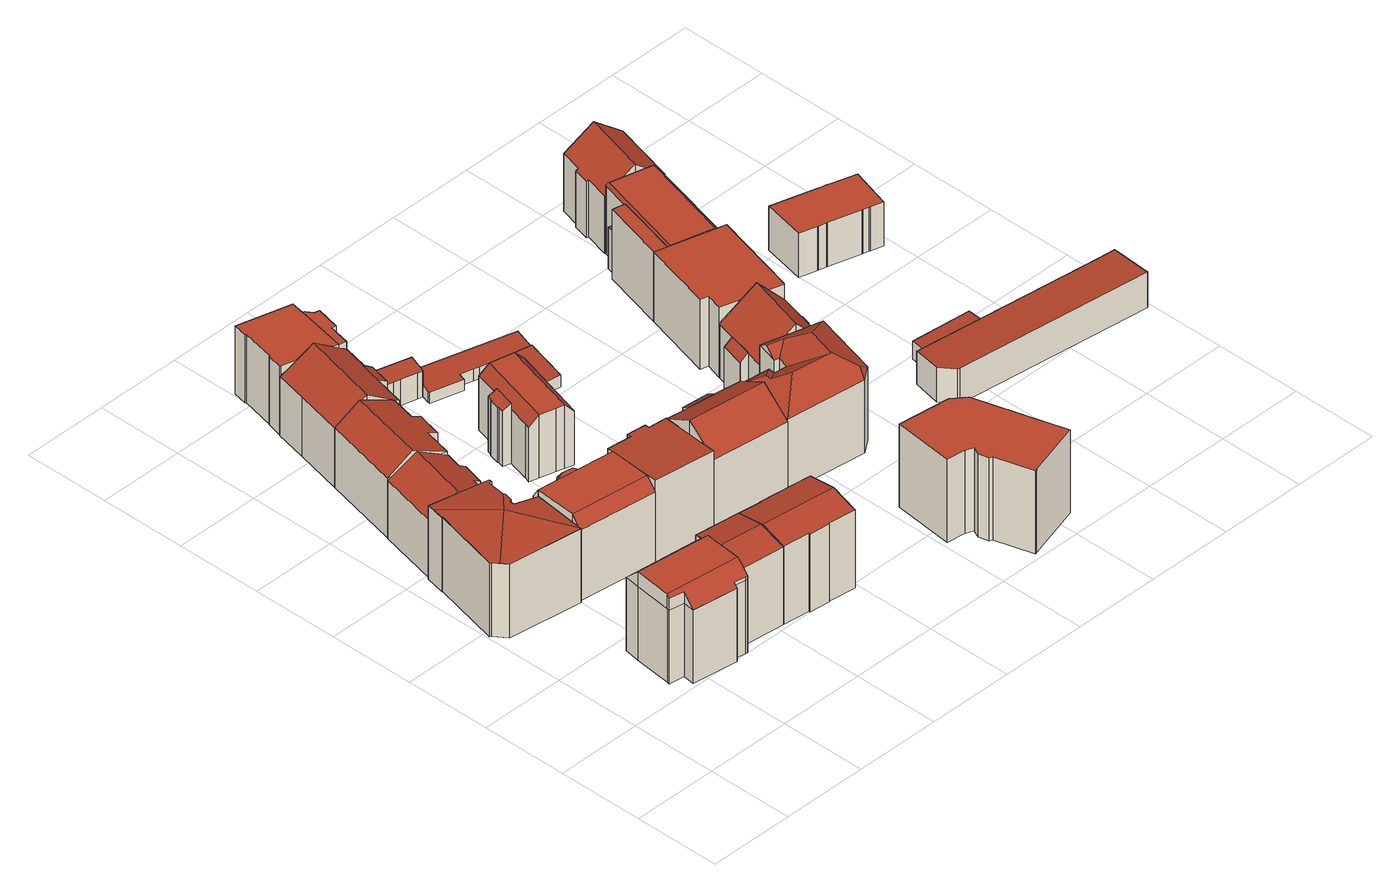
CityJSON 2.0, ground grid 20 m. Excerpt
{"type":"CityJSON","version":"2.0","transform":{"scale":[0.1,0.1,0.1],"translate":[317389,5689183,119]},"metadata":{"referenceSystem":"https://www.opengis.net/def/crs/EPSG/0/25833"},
"CityObjects":{
"building1":{"type":"Building","attributes":{"Dachtyp_tdc":"tdcFreeFormRoof","Gemeindeschluessel":14713000,"Dachneigung":9.03,"QualitaetDacherkennung":31,"Geometrietyp2DReferenz":"3000","function":"31001_9998","roofType":"5000","measuredHeight":19.78},"geometry":[{"type":"MultiSurface","lod":"2","boundaries":[[[0,1,2,3]],[[1,4,5,2]],[[4,6,7,5]],[[6,8,9,7]],[[8,10,11,9]],[[10,12,13,11]],[[12,14,15,13]],[[14,16,17,15]],[[16,18,19,17]],[[18,20,21,19]],[[20,22,23,21]],[[22,24,25,23]],[[24,26,27,25]],[[26,28,29,27]],[[28,30,31,29]],[[30,32,33,31]],[[32,34,35,33]],[[34,0,3,35]],[[36,37,4,1,38,39,40]],[[41,42,43,44,12,10,40,39]],[[45,46,47,48,49,50,51,41,39,52]],[[52,39,38,0]],[[34,52,0]],[[0,38,1]],[[32,45,52,34]],[[18,42,41,51,20]],[[20,51,50,22]],[[22,50,49,24]],[[24,49,48,26]],[[26,48,47,28]],[[28,47,46,30]],[[30,46,45,32]],[[8,36,40,10]],[[12,44,14]],[[14,44,43,16]],[[16,43,42,18]],[[6,37,36,8]],[[4,37,6]],[[3,2,5,7,9,11,13,15,17,19,21,23,25,27,29,31,33,35]]],"semantics":{"surfaces":[{"type":"WallSurface"},{"type":"RoofSurface"},{"type":"GroundSurface"}],"values":[0,0,0,0,0,0,0,0,0,0,0,0,0,0,0,0,0,0,1,1,1,1,0,0,0,0,0,0,0,0,0,0,0,0,0,0,0,0,2]}}]},
"building2":{"type":"Building","attributes":{"Dachtyp_tdc":"tdcFreeFormRoof","Gemeindeschluessel":14713000,"Dachneigung":0.12,"QualitaetDacherkennung":68,"Geometrietyp2DReferenz":"3000","function":"31001_9998","roofType":"5000","measuredHeight":21.34},"geometry":[{"type":"MultiSurface","lod":"2","boundaries":[[[53,54,55,56]],[[54,57,58,55]],[[57,59,60,58]],[[59,61,62,60]],[[61,63,64,62]],[[63,65,66,64]],[[65,67,68,66]],[[67,69,70,68]],[[69,71,72,70]],[[71,73,74,72]],[[73,75,76,74]],[[75,77,78,76]],[[77,79,80,78]],[[79,53,56,80]],[[59,57,81,82]],[[83,84,73,85,86,87,88,89,90,91]],[[92,82,81,90,89]],[[61,92,89,63]],[[59,82,92,61]],[[77,83,91,79]],[[79,91,90,53]],[[53,90,81,54]],[[63,89,88,65]],[[65,88,87,67]],[[67,87,86,69]],[[69,86,85,71]],[[71,85,73]],[[75,84,83,77]],[[73,84,75]],[[54,81,57]],[[56,55,58,60,62,64,66,68,70,72,74,76,78,80]]],"semantics":{"surfaces":[{"type":"WallSurface"},{"type":"RoofSurface"},{"type":"GroundSurface"}],"values":[0,0,0,0,0,0,0,0,0,0,0,0,0,0,1,1,1,0,0,0,0,0,0,0,0,0,0,0,0,0,2]}}]},
"building3":{"type":"Building","attributes":{"Dachtyp_tdc":"tdcFreeFormRoof","Gemeindeschluessel":14713000,"Dachneigung":29.59,"QualitaetDacherkennung":40,"Geometrietyp2DReferenz":"3000","function":"31001_9998","roofType":"5000","measuredHeight":18.29},"geometry":[{"type":"MultiSurface","lod":"2","boundaries":[[[93,94,95,13]],[[94,96,97,95]],[[96,98,99,97]],[[98,100,101,99]],[[100,102,103,101]],[[102,104,105,103]],[[104,106,15,105]],[[106,93,13,15]],[[107,108,94,93]],[[98,96,108,107,106,104,102,100]],[[93,106,107]],[[96,94,108]],[[13,95,97,99,101,103,105,15]]],"semantics":{"surfaces":[{"type":"WallSurface"},{"type":"RoofSurface"},{"type":"GroundSurface"}],"values":[0,0,0,0,0,0,0,0,1,1,0,0,2]}}]},
"building4":{"type":"Building","attributes":{"Dachtyp_tdc":"tdcGableRoof","Gemeindeschluessel":14713000,"Dachneigung":13.84,"QualitaetDacherkennung":69,"Geometrietyp2DReferenz":"3000","function":"31001_9998","roofType":"3100","measuredHeight":20.34},"geometry":[{"type":"MultiSurface","lod":"2","boundaries":[[[109,110,111,112]],[[110,113,114,111]],[[113,115,116,114]],[[115,109,112,116]],[[113,110,117]],[[109,115,118]],[[110,109,118,117]],[[115,113,117,118]],[[112,111,114,116]]],"semantics":{"surfaces":[{"type":"WallSurface"},{"type":"RoofSurface"},{"type":"GroundSurface"}],"values":[0,0,0,0,0,0,1,1,2]}}]},
"building5":{"type":"Building","attributes":{"Gemeindeschluessel":14713000,"Geometrietyp2DReferenz":"3000","function":"31001_9998","roofType":"9999"},"children":["building5-1","building5-2"]},
"building5-1":{"type":"BuildingPart","attributes":{"Dachtyp_tdc":"tdcCutGableRoof","Dachneigung":2.41,"QualitaetDacherkennung":71,"Geometrietyp2DReferenz":"3000","roofType":"9999","measuredHeight":19.62},"parents":["building5"],"geometry":[{"type":"MultiSurface","lod":"2","boundaries":[[[119,120,121,122]],[[123,124,119,122,125]],[[126,127,128,129,130,131,132,133,134,135,136,137,138,139]],[[140,141,127,126]],[[141,142,143,128,127]],[[144,145,131,130,146]],[[145,147,132,131]],[[147,125,133,132]],[[125,122,134,133]],[[122,121,135,134]],[[121,120,136,135]],[[120,119,137,136]],[[119,124,138,137]],[[124,123,139,138]],[[123,140,126,139]],[[125,147,145,144,142,141,140,123]],[[146,148,143,142,144]],[[146,130,129,148]],[[129,128,143,148]]],"semantics":{"surfaces":[{"type":"RoofSurface"},{"type":"GroundSurface"},{"type":"WallSurface"},{"type":"ClosureSurface"}],"values":[0,0,1,2,2,2,2,2,2,2,2,2,2,2,2,0,2,3,3]}}]},
"building5-2":{"type":"BuildingPart","attributes":{"Dachtyp_tdc":"tdcFreeFormRoof","Dachneigung":55.59,"QualitaetDacherkennung":30,"Geometrietyp2DReferenz":"3000","roofType":"5000","measuredHeight":17.9},"parents":["building5"],"geometry":[{"type":"MultiSurface","lod":"2","boundaries":[[[149,150,151,152]],[[150,153,154,151]],[[153,155,156,154]],[[155,148,129,156]],[[148,157,131,129]],[[157,146,130,131]],[[143,158,159,128]],[[158,149,152,159]],[[148,146,157,148,155,160]],[[155,153,150,161,160]],[[150,149,162,161]],[[149,158,163,162]],[[158,143,163]],[[143,148,160,161,162,163]],[[152,151,154,156,129,131,130,129,128,159]],[[129,130,146,148]],[[129,148,143,128]]],"semantics":{"surfaces":[{"type":"WallSurface"},{"type":"RoofSurface"},{"type":"GroundSurface"},{"type":"ClosureSurface"}],"values":[0,0,0,0,0,0,0,0,1,1,1,1,1,1,2,3,3]}}]},
"building6":{"type":"Building","attributes":{"Dachtyp_tdc":"tdcFreeFormRoof","Gemeindeschluessel":14713000,"Dachneigung":23.54,"QualitaetDacherkennung":39,"Geometrietyp2DReferenz":"3000","function":"31001_9998","roofType":"5000","measuredHeight":18.67},"geometry":[{"type":"MultiSurface","lod":"2","boundaries":[[[164,165,166,167]],[[165,168,169,166]],[[168,170,171,169]],[[170,172,173,171]],[[172,174,175,173]],[[174,176,177,175]],[[176,178,179,177]],[[178,164,167,179]],[[170,168,180,181,178,176,174,172]],[[181,180,165,164]],[[164,178,181]],[[168,165,180]],[[167,166,169,171,173,175,177,179]]],"semantics":{"surfaces":[{"type":"WallSurface"},{"type":"RoofSurface"},{"type":"GroundSurface"}],"values":[0,0,0,0,0,0,0,0,1,1,0,0,2]}}]},
"building7":{"type":"Building","attributes":{"Gemeindeschluessel":14713000,"Geometrietyp2DReferenz":"3000","function":"31001_9998","roofType":"9999"},"children":["building7-1","building7-2"]},
"building7-1":{"type":"BuildingPart","attributes":{"Dachtyp_tdc":"tdcPolyFlatRoof","Dachneigung":31.47,"QualitaetDacherkennung":43,"Geometrietyp2DReferenz":"3000","roofType":"2100","measuredHeight":14.68},"parents":["building7"],"geometry":[{"type":"MultiSurface","lod":"2","boundaries":[[[182,183,184,185]],[[186,187,188,189]],[[186,182,185,187]],[[186,189,190,183,182]],[[185,184,191,188,187]],[[190,191,184,183]],[[189,188,191,190]]],"semantics":{"surfaces":[{"type":"WallSurface"},{"type":"RoofSurface"},{"type":"GroundSurface"},{"type":"ClosureSurface"}],"values":[0,0,0,1,2,3,3]}}]},
"building7-2":{"type":"BuildingPart","attributes":{"Dachtyp_tdc":"tdcGableRoof","Dachneigung":33.86,"QualitaetDacherkennung":72,"Geometrietyp2DReferenz":"3000","roofType":"3100","measuredHeight":19.17},"parents":["building7"],"geometry":[{"type":"MultiSurface","lod":"2","boundaries":[[[183,192,193,184]],[[192,194,169,193]],[[194,195,196,169]],[[195,197,166,196]],[[197,198,199,166]],[[198,200,201,199]],[[200,202,203,201]],[[202,204,205,203]],[[204,206,207,205]],[[206,189,188,207]],[[204,202,200,198,197,195]],[[195,194,192,183,190,189,206,204]],[[191,184,193,169,196,166,199,201,203,205,207,188]],[[184,191,190,183]],[[191,188,189,190]]],"semantics":{"surfaces":[{"type":"WallSurface"},{"type":"RoofSurface"},{"type":"GroundSurface"},{"type":"ClosureSurface"}],"values":[0,0,0,0,0,0,0,0,0,0,1,1,2,3,3]}}]},
"building8":{"type":"Building","attributes":{"Dachtyp_tdc":"tdcGableRoof","Gemeindeschluessel":14713000,"Dachneigung":11.75,"QualitaetDacherkennung":65,"Geometrietyp2DReferenz":"3000","function":"31001_9998","roofType":"3100","measuredHeight":20.35},"geometry":[{"type":"MultiSurface","lod":"2","boundaries":[[[208,209,210,211]],[[209,212,213,210]],[[212,214,114,213]],[[214,215,216,114]],[[215,217,111,216]],[[217,218,219,111]],[[218,220,221,219]],[[220,222,223,221]],[[222,224,225,223]],[[224,226,227,225]],[[226,228,229,227]],[[228,230,231,229]],[[230,208,211,231]],[[226,224,222,220,218,217,215]],[[215,214,212,209,208,230,228,226]],[[211,210,213,114,216,111,219,221,223,225,227,229,231]]],"semantics":{"surfaces":[{"type":"WallSurface"},{"type":"RoofSurface"},{"type":"GroundSurface"}],"values":[0,0,0,0,0,0,0,0,0,0,0,0,0,1,1,2]}}]},
"building9":{"type":"Building","attributes":{"Dachtyp_tdc":"tdcPolyFlatRoof","Gemeindeschluessel":14713000,"Dachneigung":3.33,"QualitaetDacherkennung":56,"Geometrietyp2DReferenz":"3000","function":"31001_9998","roofType":"2100","measuredHeight":19.81},"geometry":[{"type":"MultiSurface","lod":"2","boundaries":[[[232,233,135,234]],[[233,235,132,135]],[[235,236,237,132]],[[236,238,239,237]],[[238,240,241,239]],[[240,242,243,241]],[[242,244,245,243]],[[244,232,234,245]],[[244,242,240,238,236,235,233,232]],[[234,135,132,237,239,241,243,245]]],"semantics":{"surfaces":[{"type":"WallSurface"},{"type":"RoofSurface"},{"type":"GroundSurface"}],"values":[0,0,0,0,0,0,0,0,1,2]}}]},
"building10":{"type":"Building","attributes":{"Gemeindeschluessel":14713000,"Geometrietyp2DReferenz":"3000","function":"31001_9998","roofType":"9999"},"children":["building10-1","building10-2"]},
"building10-1":{"type":"BuildingPart","attributes":{"Dachtyp_tdc":"tdcPolyFlatRoof","Dachneigung":0,"QualitaetDacherkennung":65,"Geometrietyp2DReferenz":"3000","roofType":"1000","measuredHeight":16.49},"parents":["building10"],"geometry":[{"type":"MultiSurface","lod":"2","boundaries":[[[246,247,248,249,250]],[[247,251,252,248]],[[251,253,254,252]],[[253,255,256,254]],[[255,257,258,256]],[[257,259,260,258]],[[259,261,262,260]],[[261,263,264,262]],[[263,265,266,264]],[[265,267,268,269,266]],[[265,263,261,259,257,255,253,251,247,246,267]],[[269,249,248,252,254,256,258,260,262,264,266]],[[250,268,267,246]],[[250,249,269,268]]],"semantics":{"surfaces":[{"type":"WallSurface"},{"type":"RoofSurface"},{"type":"GroundSurface"},{"type":"ClosureSurface"}],"values":[0,0,0,0,0,0,0,0,0,0,1,2,0,3]}}]},
"building10-2":{"type":"BuildingPart","attributes":{"Dachtyp_tdc":"tdcPolyFlatRoof","Dachneigung":0,"QualitaetDacherkennung":73,"Geometrietyp2DReferenz":"3000","roofType":"1000","measuredHeight":16.37},"parents":["building10"],"geometry":[{"type":"MultiSurface","lod":"2","boundaries":[[[270,271,272,273]],[[271,250,249,272]],[[268,274,275,269]],[[274,276,277,275]],[[276,278,279,277]],[[278,280,281,279]],[[280,270,273,281]],[[280,278,276,274,268,250,271,270]],[[273,272,249,269,275,277,279,281]],[[269,249,250,268]]],"semantics":{"surfaces":[{"type":"WallSurface"},{"type":"RoofSurface"},{"type":"GroundSurface"},{"type":"ClosureSurface"}],"values":[0,0,0,0,0,0,0,1,2,3]}}]},
"building11":{"type":"Building","attributes":{"Gemeindeschluessel":14713000,"Geometrietyp2DReferenz":"3000","function":"31001_9998","roofType":"9999"},"children":["building11-1","building11-2"]},
"building11-1":{"type":"BuildingPart","attributes":{"Dachtyp_tdc":"tdcPolyFlatRoof","Dachneigung":32.4,"QualitaetDacherkennung":36,"Geometrietyp2DReferenz":"3000","roofType":"2100","measuredHeight":14.51},"parents":["building11"],"geometry":[{"type":"MultiSurface","lod":"2","boundaries":[[[282,283,284,285]],[[283,286,287,284]],[[286,288,289,287]],[[288,290,291,289]],[[290,292,293,291]],[[292,294,295,293]],[[294,296,297,298,295]],[[282,285,299]],[[296,294,292,290,288,286,283,282]],[[284,287,289,291,293,295,298,285]],[[299,297,296,282]],[[299,285,298,297]]],"semantics":{"surfaces":[{"type":"WallSurface"},{"type":"RoofSurface"},{"type":"GroundSurface"},{"type":"ClosureSurface"}],"values":[0,0,0,0,0,0,0,0,1,2,0,3]}}]},
"building11-2":{"type":"BuildingPart","attributes":{"Dachtyp_tdc":"tdcCutGableRoof","Dachneigung":1.78,"QualitaetDacherkennung":72,"Geometrietyp2DReferenz":"3000","roofType":"9999","measuredHeight":15.37},"parents":["building11"],"geometry":[{"type":"MultiSurface","lod":"2","boundaries":[[[300,301,302,303]],[[301,299,285,302]],[[297,304,298]],[[304,305,306,298]],[[305,307,308,306]],[[307,309,310,308]],[[309,311,312,310]],[[311,313,314,312]],[[313,315,316,314]],[[315,317,318,316]],[[317,319,320,318]],[[319,300,303,320]],[[307,305,304,297,299,301,300,319]],[[315,313,311,309]],[[319,317,315,309,307]],[[303,302,285,298,306,308,310,312,314,316,318,320]],[[298,285,299,297]]],"semantics":{"surfaces":[{"type":"WallSurface"},{"type":"RoofSurface"},{"type":"GroundSurface"},{"type":"ClosureSurface"}],"values":[0,0,0,0,0,0,0,0,0,0,0,0,1,1,1,2,3]}}]},
"building12":{"type":"Building","attributes":{"Dachtyp_tdc":"tdcPolyFlatRoof","Gemeindeschluessel":14713000,"Dachneigung":7.3,"QualitaetDacherkennung":66,"Geometrietyp2DReferenz":"3000","function":"31001_9998","roofType":"2100","measuredHeight":6.76},"geometry":[{"type":"MultiSurface","lod":"2","boundaries":[[[321,322,323,324]],[[322,325,326,323]],[[325,327,328,326]],[[327,329,330,328]],[[329,331,332,330]],[[331,333,334,332]],[[333,335,336,334]],[[335,337,338,336]],[[337,321,324,338]],[[337,335,333,331,329,327,325,322,321]],[[324,323,326,328,330,332,334,336,338]]],"semantics":{"surfaces":[{"type":"WallSurface"},{"type":"RoofSurface"},{"type":"GroundSurface"}],"values":[0,0,0,0,0,0,0,0,0,1,2]}}]},
"building13":{"type":"Building","attributes":{"Gemeindeschluessel":14713000,"Geometrietyp2DReferenz":"3000","function":"31001_9998","roofType":"9999"},"children":["building13-1","building13-2"]},
"building13-1":{"type":"BuildingPart","attributes":{"Dachtyp_tdc":"tdcPolyFlatRoof","Dachneigung":30.46,"QualitaetDacherkennung":31,"Geometrietyp2DReferenz":"3000","roofType":"2100","measuredHeight":18.57},"parents":["building13"],"geometry":[{"type":"MultiSurface","lod":"2","boundaries":[[[339,340,341,342,343]],[[344,345,346,347]],[[344,339,343,345]],[[344,347,348,340,339]],[[343,342,346,345]],[[348,341,340]],[[348,346,342,341]],[[347,346,348]]],"semantics":{"surfaces":[{"type":"WallSurface"},{"type":"RoofSurface"},{"type":"GroundSurface"},{"type":"ClosureSurface"}],"values":[0,0,0,1,2,0,3,3]}}]},
"building13-2":{"type":"BuildingPart","attributes":{"Dachtyp_tdc":"tdcGableRoof","Dachneigung":36.98,"QualitaetDacherkennung":65,"Geometrietyp2DReferenz":"3000","roofType":"3100","measuredHeight":22.62},"parents":["building13"],"geometry":[{"type":"MultiSurface","lod":"2","boundaries":[[[341,340,342]],[[340,349,350,342]],[[349,351,352,350]],[[351,353,354,352]],[[353,355,356,354]],[[355,357,358,356]],[[357,359,360,358]],[[359,347,346,360]],[[357,355,353,351]],[[351,349,340,341,348,347,359,357]],[[342,350,352,354,356,358,360,346]],[[341,342,346,348]],[[346,347,348]]],"semantics":{"surfaces":[{"type":"WallSurface"},{"type":"RoofSurface"},{"type":"GroundSurface"},{"type":"ClosureSurface"}],"values":[0,0,0,0,0,0,0,0,1,1,2,3,3]}}]},
"building14":{"type":"Building","attributes":{"Dachtyp_tdc":"tdcPolyFlatRoof","Gemeindeschluessel":14713000,"Dachneigung":4.21,"QualitaetDacherkennung":56,"Geometrietyp2DReferenz":"3000","function":"31001_9998","roofType":"2100","measuredHeight":3.18},"geometry":[{"type":"MultiSurface","lod":"2","boundaries":[[[361,362,363,364]],[[362,365,366,363]],[[365,367,368,366]],[[367,369,370,368]],[[369,371,372,370]],[[371,373,374,372]],[[373,375,376,374]],[[375,377,378,376]],[[377,379,380,378]],[[379,381,382,380]],[[381,383,384,382]],[[383,361,364,384]],[[383,381,379,377,375,373,371,369,367,365,362,361]],[[364,363,366,368,370,372,374,376,378,380,382,384]]],"semantics":{"surfaces":[{"type":"WallSurface"},{"type":"RoofSurface"},{"type":"GroundSurface"}],"values":[0,0,0,0,0,0,0,0,0,0,0,0,1,2]}}]},
"building15":{"type":"Building","attributes":{"Dachtyp_tdc":"tdcPolyFlatRoof","Gemeindeschluessel":14713000,"Dachneigung":3.12,"QualitaetDacherkennung":66,"Geometrietyp2DReferenz":"3000","function":"31001_9998","roofType":"2100","measuredHeight":3.03},"geometry":[{"type":"MultiSurface","lod":"2","boundaries":[[[385,386,387,388]],[[386,389,390,387]],[[389,391,392,390]],[[391,385,388,392]],[[391,389,386,385]],[[388,387,390,392]]],"semantics":{"surfaces":[{"type":"WallSurface"},{"type":"RoofSurface"},{"type":"GroundSurface"}],"values":[0,0,0,0,1,2]}}]},
"building16":{"type":"Building","attributes":{"Dachtyp_tdc":"tdcPolyFlatRoof","Gemeindeschluessel":14713000,"Dachneigung":0,"QualitaetDacherkennung":54,"Geometrietyp2DReferenz":"3000","function":"31001_9998","roofType":"1000","measuredHeight":20.08},"geometry":[{"type":"MultiSurface","lod":"2","boundaries":[[[393,394,395,396]],[[394,397,398,395]],[[397,399,400,398]],[[399,401,402,400]],[[401,403,404,402]],[[403,405,406,404]],[[405,407,408,406]],[[407,409,410,408]],[[409,411,412,410]],[[411,413,414,412]],[[413,415,416,414]],[[415,393,396,416]],[[415,413,411,409,407,405,403,401,399,397,394,393]],[[396,395,398,400,402,404,406,408,410,412,414,416]]],"semantics":{"surfaces":[{"type":"WallSurface"},{"type":"RoofSurface"},{"type":"GroundSurface"}],"values":[0,0,0,0,0,0,0,0,0,0,0,0,1,2]}}]},
"building17":{"type":"Building","attributes":{"Dachtyp_tdc":"tdcFreeFormRoof","Gemeindeschluessel":14713000,"Dachneigung":33.52,"QualitaetDacherkennung":19,"Geometrietyp2DReferenz":"3000","function":"31001_9998","roofType":"5000","measuredHeight":22.08},"geometry":[{"type":"MultiSurface","lod":"2","boundaries":[[[417,418,419,420]],[[418,421,422,419]],[[421,423,424,422]],[[423,425,426,424]],[[425,427,428,426]],[[427,429,430,428]],[[429,431,432,430]],[[431,433,434,432]],[[433,435,436,434]],[[435,437,438,436]],[[437,417,420,438]],[[439,437,435]],[[440,441,439,435,433]],[[442,443,440,433,431]],[[442,431,429]],[[443,442,429,427]],[[444,441,440,443,427,425]],[[445,446,444,425,423]],[[447,445,423,421]],[[447,421,418]],[[446,445,447,418,417]],[[439,441,444,446,417,437]],[[420,419,422,424,426,428,430,432,434,436,438]]],"semantics":{"surfaces":[{"type":"WallSurface"},{"type":"RoofSurface"},{"type":"GroundSurface"}],"values":[0,0,0,0,0,0,0,0,0,0,0,1,1,1,0,1,1,1,1,1,1,1,2]}}]},
"building18":{"type":"Building","attributes":{"Gemeindeschluessel":14713000,"Geometrietyp2DReferenz":"3000","function":"31001_9998","roofType":"9999"},"children":["building18-1","building18-2"]},
"building18-1":{"type":"BuildingPart","attributes":{"Dachtyp_tdc":"tdcPolyFlatRoof","Dachneigung":45.86,"QualitaetDacherkennung":42,"Geometrietyp2DReferenz":"3000","roofType":"2100","measuredHeight":13.11},"parents":["building18"],"geometry":[{"type":"MultiSurface","lod":"2","boundaries":[[[448,449,450,451,452]],[[449,453,454,450]],[[453,455,456,454]],[[455,457,458,459,456]],[[455,453,449,448,457]],[[459,451,450,454,456]],[[452,458,457,448]],[[452,451,459,458]]],"semantics":{"surfaces":[{"type":"WallSurface"},{"type":"RoofSurface"},{"type":"GroundSurface"},{"type":"ClosureSurface"}],"values":[0,0,0,0,1,2,0,3]}}]},
"building18-2":{"type":"BuildingPart","attributes":{"Dachtyp_tdc":"tdcGableRoof","Dachneigung":39.42,"QualitaetDacherkennung":69,"Geometrietyp2DReferenz":"3000","roofType":"3100","measuredHeight":19.61},"parents":["building18"],"geometry":[{"type":"MultiSurface","lod":"2","boundaries":[[[460,461,462,463]],[[461,464,465,462]],[[464,466,467,465]],[[466,468,434,467]],[[468,469,470,434]],[[469,471,432,470]],[[471,472,473,432]],[[472,452,451,473]],[[458,474,475,459]],[[474,476,477,475]],[[476,478,479,477]],[[478,480,481,479]],[[480,482,483,481]],[[482,460,463,483]],[[480,478,476,474,458,452,472,471,469]],[[469,468,466,464,461,460,482,480]],[[463,462,465,467,434,470,432,473,451,459,475,477,479,481,483]],[[458,459,451,452]]],"semantics":{"surfaces":[{"type":"WallSurface"},{"type":"RoofSurface"},{"type":"GroundSurface"},{"type":"ClosureSurface"}],"values":[0,0,0,0,0,0,0,0,0,0,0,0,0,0,1,1,2,3]}}]},
"building19":{"type":"Building","attributes":{"Dachtyp_tdc":"tdcPolyFlatRoof","Gemeindeschluessel":14713000,"Dachneigung":0,"QualitaetDacherkennung":62,"Geometrietyp2DReferenz":"3000","function":"31001_9998","roofType":"1000","measuredHeight":16.92},"geometry":[{"type":"MultiSurface","lod":"2","boundaries":[[[484,485,486,487]],[[485,488,489,486]],[[488,490,491,489]],[[490,492,493,491]],[[492,494,495,493]],[[494,496,497,495]],[[496,484,487,497]],[[496,494,492,490,488,485,484]],[[487,486,489,491,493,495,497]]],"semantics":{"surfaces":[{"type":"WallSurface"},{"type":"RoofSurface"},{"type":"GroundSurface"}],"values":[0,0,0,0,0,0,0,1,2]}}]},
"building20":{"type":"Building","attributes":{"Gemeindeschluessel":14713000,"Geometrietyp2DReferenz":"3000","function":"31001_9998","roofType":"9999"},"children":["building20-1","building20-2","building20-3"]},
"building20-1":{"type":"BuildingPart","attributes":{"Dachtyp_tdc":"tdcPolyFlatRoof","Dachneigung":0,"QualitaetDacherkennung":59,"Geometrietyp2DReferenz":"3000","roofType":"1000","measuredHeight":16.85},"parents":["building20"],"geometry":[{"type":"MultiSurface","lod":"2","boundaries":[[[498,499,500,491]],[[499,501,502,503,500]],[[504,498,491,505,506]],[[504,507,501,499,498]],[[491,500,503,508,505]],[[509,502,501,507,510]],[[509,508,503,502]],[[506,510,507,504]],[[505,508,509,510,506]]],"semantics":{"surfaces":[{"type":"WallSurface"},{"type":"RoofSurface"},{"type":"GroundSurface"},{"type":"ClosureSurface"}],"values":[0,0,0,1,2,0,3,0,3]}}]},
"building20-2":{"type":"BuildingPart","attributes":{"Dachtyp_tdc":"tdcCutGableRoof","Dachneigung":1.15,"QualitaetDacherkennung":75,"Geometrietyp2DReferenz":"3000","roofType":"9999","measuredHeight":17.09},"parents":["building20"],"geometry":[{"type":"MultiSurface","lod":"2","boundaries":[[[511,512,493,513]],[[512,506,505,493]],[[514,511,513,515]],[[512,511,516,517]],[[506,512,517,518]],[[514,510,506,518,519]],[[511,514,519,516]],[[518,517,516,519]],[[513,493,505,508,520,515]],[[515,520,521,509,510,514]],[[508,505,506,510,509]],[[520,508,509,521]]],"semantics":{"surfaces":[{"type":"WallSurface"},{"type":"RoofSurface"},{"type":"GroundSurface"},{"type":"ClosureSurface"}],"values":[0,0,0,1,0,1,0,1,2,0,3,3]}}]},
"building20-3":{"type":"BuildingPart","attributes":{"Dachtyp_tdc":"tdcPolyFlatRoof","Dachneigung":0,"QualitaetDacherkennung":33,"Geometrietyp2DReferenz":"3000","roofType":"1000","measuredHeight":10.06},"parents":["building20"],"geometry":[{"type":"MultiSurface","lod":"2","boundaries":[[[502,522,523,503]],[[522,521,520,523]],[[509,521,522,502]],[[503,523,520,508]],[[508,520,521,509]],[[503,508,509,502]]],"semantics":{"surfaces":[{"type":"WallSurface"},{"type":"RoofSurface"},{"type":"GroundSurface"},{"type":"ClosureSurface"}],"values":[0,0,1,2,3,3]}}]},
"building21":{"type":"Building","attributes":{"Dachtyp_tdc":"tdcPolyFlatRoof","Gemeindeschluessel":14713000,"Dachneigung":2.57,"QualitaetDacherkennung":76,"Geometrietyp2DReferenz":"3000","function":"31001_2000","roofType":"2100","measuredHeight":4.52},"geometry":[{"type":"MultiSurface","lod":"2","boundaries":[[[524,525,526,527]],[[525,528,529,526]],[[528,530,531,529]],[[530,524,527,531]],[[530,528,525,524]],[[527,526,529,531]]],"semantics":{"surfaces":[{"type":"WallSurface"},{"type":"RoofSurface"},{"type":"GroundSurface"}],"values":[0,0,0,0,1,2]}}]},
"building22":{"type":"Building","attributes":{"Dachtyp_tdc":"tdcGableRoof","Gemeindeschluessel":14713000,"Dachneigung":36.92,"QualitaetDacherkennung":73,"Geometrietyp2DReferenz":"3000","function":"31001_9998","roofType":"3100","measuredHeight":18.89},"geometry":[{"type":"MultiSurface","lod":"2","boundaries":[[[532,533,515,534]],[[533,535,536,515]],[[535,537,538,536]],[[537,539,540,538]],[[539,541,542,540]],[[541,543,544,542]],[[543,545,546,544]],[[545,547,548,546]],[[547,549,550,548]],[[549,551,513,550]],[[551,532,534,513]],[[547,545,543,541,539,537,535,533,532]],[[532,551,549,547]],[[534,515,536,538,540,542,544,546,548,550,513]]],"semantics":{"surfaces":[{"type":"WallSurface"},{"type":"RoofSurface"},{"type":"GroundSurface"}],"values":[0,0,0,0,0,0,0,0,0,0,0,1,1,2]}}]},
"building23":{"type":"Building","attributes":{"Dachtyp_tdc":"tdcPolyFlatRoof","Gemeindeschluessel":14713000,"Dachneigung":3.21,"QualitaetDacherkennung":78,"Geometrietyp2DReferenz":"3000","function":"31001_2000","roofType":"2100","measuredHeight":8.47},"geometry":[{"type":"MultiSurface","lod":"2","boundaries":[[[552,553,554,555]],[[553,556,557,554]],[[556,558,559,557]],[[558,560,561,559]],[[560,562,563,561]],[[562,564,565,563]],[[564,566,567,565]],[[566,568,569,567]],[[568,552,555,569]],[[568,566,564,562,560,558,556,553,552]],[[555,554,557,559,561,563,565,567,569]]],"semantics":{"surfaces":[{"type":"WallSurface"},{"type":"RoofSurface"},{"type":"GroundSurface"}],"values":[0,0,0,0,0,0,0,0,0,1,2]}}]},
"building24":{"type":"Building","attributes":{"Dachtyp_tdc":"tdcPolyFlatRoof","Gemeindeschluessel":14713000,"Dachneigung":0,"QualitaetDacherkennung":67,"Geometrietyp2DReferenz":"3000","function":"31001_2000","roofType":"1000","measuredHeight":10.6},"geometry":[{"type":"MultiSurface","lod":"2","boundaries":[[[570,571,572,573]],[[571,574,575,572]],[[574,576,577,575]],[[576,578,579,577]],[[578,580,581,579]],[[580,582,583,581]],[[582,584,585,583]],[[584,586,587,585]],[[586,588,589,587]],[[588,590,591,589]],[[590,592,593,591]],[[592,594,595,593]],[[594,596,597,595]],[[596,598,599,597]],[[598,600,601,599]],[[600,602,603,601]],[[602,570,573,603]],[[602,600,598,596,594,592,590,588,586,584,582,580,578,576,574,571,570]],[[573,572,575,577,579,581,583,585,587,589,591,593,595,597,599,601,603]]],"semantics":{"surfaces":[{"type":"WallSurface"},{"type":"RoofSurface"},{"type":"GroundSurface"}],"values":[0,0,0,0,0,0,0,0,0,0,0,0,0,0,0,0,0,1,2]}}]}
},
"vertices":[
[29,556,182],[9,585,182],[9,585,4],[29,556,4],[5,586,182],[5,586,4],[43,746,182],[43,746,4],[42,746,182],[42,746,4],[52,792,182],[52,792,4],[55,791,182],[55,791,4],[185,760,182],[185,760,4],[183,751,182],[183,751,4],[177,752,182],[177,752,4],[164,701,182],[164,701,4],[167,700,182],[167,700,4],[162,680,182],[162,680,4],[155,676,182],[155,676,4],[154,666,182],[154,666,4],[215,659,182],[215,659,4],[201,536,182],[201,536,4],[201,534,182],[201,534,4],[42,746,184],[43,746,185],[18,572,184],[126,663,201],[48,772,185],[164,702,195],[177,752,186],[183,751,187],[185,760,185],[201,536,183],[215,659,183],[154,666,196],[155,676,196],[162,680,194],[167,700,194],[164,701,195],[201,534,183],
[138,248,182],[148,333,182],[148,333,5],[138,248,5],[153,370,182],[153,370,5],[324,351,182],[324,351,5],[318,299,182],[318,299,5],[311,229,182],[311,229,5],[310,219,182],[310,219,5],[308,200,182],[308,200,5],[303,200,182],[303,200,5],[276,204,182],[276,204,5],[274,195,182],[274,195,5],[169,209,182],[169,209,5],[172,236,182],[172,236,5],[137,241,182],[137,241,5],[148,333,218],[320,314,218],[172,236,210],[169,209,183],[276,204,190],[303,200,190],[308,200,190],[310,219,209],[311,229,218],[138,248,218],[137,241,211],[318,299,218],
[55,791,144],[89,933,144],[89,933,4],[221,901,147],[221,901,4],[211,864,148],[211,864,4],[226,860,139],[226,860,4],[212,808,140],[212,808,4],[198,812,148],[198,812,4],[185,760,148],[118,776,187],[152,917,187],
[324,351,197],[429,339,197],[429,339,7],[324,351,7],[415,208,194],[415,208,7],[310,219,194],[310,219,7],[422,273,210],[317,285,210],
[204,559,202],[201,536,177],[384,515,177],[387,538,202],[216,661,198],[215,659,198],[398,640,198],[217,675,6],[278,668,6],[279,668,6],[336,662,6],[343,661,6],[342,661,6],[400,654,6],[398,640,6],[387,538,6],[384,515,6],[201,536,6],[204,559,6],[215,659,6],[216,661,6],[217,675,175],[278,668,175],[279,668,175],[279,668,171],[343,661,175],[342,661,174],[343,661,161],[400,654,175],[336,662,171],
[293,685,171],[327,680,171],[327,680,6],[293,685,6],[328,679,171],[328,679,6],[337,667,171],[337,667,6],[342,661,162],[279,675,171],[279,675,6],[333,666,177],[322,672,184],[296,676,185],[284,672,178],
[89,933,149],[130,1112,149],[130,1112,5],[89,933,5],[261,1081,158],[261,1081,5],[248,1024,158],[248,1024,5],[269,1019,148],[269,1019,5],[255,961,148],[255,961,5],[233,966,158],[233,966,5],[218,901,158],[218,901,5],[185,1099,192],[143,920,192],
[310,1146,139],[289,1151,152],[289,1151,5],[310,1146,5],[322,1197,139],[322,1197,5],[303,1202,5],[303,1202,152],[302,1202,152],[302,1202,5],
[272,1079,152],[272,1079,5],[261,1081,159],[202,1095,197],[202,1095,5],[130,1112,148],[156,1222,147],[156,1222,5],[173,1297,147],[173,1297,5],[176,1296,149],[176,1296,5],[246,1278,197],[246,1278,5],[316,1259,152],[316,1259,5],
[525,193,195],[477,198,195],[477,198,7],[525,193,7],[477,201,195],[477,201,7],[415,208,195],[422,269,211],[422,269,7],[429,339,196],[482,332,196],[482,332,7],[482,334,196],[482,334,7],[605,320,196],[605,320,7],[604,318,197],[604,318,7],[596,250,211],[596,250,7],[589,187,195],[589,187,7],[525,195,195],[525,195,7],
[526,498,204],[384,515,204],[526,498,6],[400,654,196],[456,648,196],[456,648,6],[457,658,195],[457,658,6],[501,653,195],[501,653,6],[500,643,196],[500,643,6],[543,638,196],[543,638,6],
[299,1263,171],[176,1296,171],[176,1296,6],[299,1263,6],[299,1263,170],[173,1297,171],[173,1297,6],[182,1333,171],[182,1333,6],[183,1333,171],[183,1333,6],[200,1411,171],[200,1411,6],[198,1411,171],[198,1411,6],[204,1444,171],[204,1444,6],[206,1443,171],[206,1443,6],[328,1411,171],[328,1411,6],[322,1381,171],[322,1381,170],[322,1381,6],
[327,1308,170],[316,1259,170],[316,1259,6],[327,1308,6],[328,1380,170],[328,1380,6],[337,1365,170],[337,1365,6],[349,1361,170],[349,1361,6],[337,1306,170],[337,1306,6],
[410,917,155],[392,922,143],[392,922,10],[410,917,10],[396,936,143],[396,936,10],[394,937,142],[394,937,10],[400,961,142],[400,961,10],[402,960,143],[402,960,10],[406,973,143],[406,973,10],[424,968,155],[424,968,140],[424,968,10],[410,917,140],
[392,854,140],[396,866,140],[396,866,10],[392,854,10],[424,968,141],[441,1032,140],[441,1032,10],[463,1026,162],[463,1026,10],[517,1012,164],[517,1012,10],[538,1006,142],[538,1006,10],[489,827,141],[489,827,10],[468,833,164],[468,833,10],[450,838,163],[450,838,10],[414,848,162],[414,848,10],
[348,1206,69],[360,1247,74],[360,1247,7],[348,1206,7],[375,1243,74],[375,1243,7],[455,1221,74],[455,1221,7],[444,1180,69],[444,1180,7],[442,1180,69],[442,1180,7],[432,1183,69],[432,1183,7],[395,1193,69],[395,1193,7],[380,1197,69],[380,1197,7],
[662,643,183],[660,625,194],[660,625,193],[660,625,8],[662,643,8],[600,649,183],[600,649,8],[598,632,8],[598,632,193],[598,632,194],
[725,617,193],[725,617,8],[716,547,234],[716,547,8],[708,477,181],[708,477,8],[526,498,182],[526,498,8],[534,568,234],[534,568,8],[543,638,194],[543,638,8],
[513,1151,37],[509,1135,36],[509,1135,9],[513,1151,9],[435,1155,36],[435,1155,9],[436,1159,36],[436,1159,9],[442,1180,38],[442,1180,9],[444,1180,38],[444,1180,9],[455,1221,41],[455,1221,9],[681,1159,41],[681,1159,9],[668,1110,37],[668,1110,9],[613,1125,37],[613,1125,9],[556,1140,37],[556,1140,9],[543,1143,37],[543,1143,9],
[640,1008,42],[586,1018,39],[586,1018,12],[640,1008,12],[613,1125,39],[613,1125,12],[668,1110,42],[668,1110,12],
[806,153,212],[821,293,212],[821,293,11],[806,153,11],[941,279,212],[941,279,11],[972,254,212],[972,254,11],[1032,47,212],[1032,47,11],[901,9,212],[901,9,11],[896,8,212],[896,8,11],[871,96,212],[871,96,11],[864,99,212],[864,99,11],[858,122,212],[858,122,11],[866,140,212],[866,140,11],[849,148,212],[849,148,11],
[708,477,187],[725,617,187],[725,617,10],[708,477,10],[794,608,187],[794,608,10],[792,594,187],[792,594,10],[823,590,187],[823,590,10],[830,617,187],[830,617,10],[820,620,187],[820,620,10],[834,672,187],[834,672,10],[971,636,187],[971,636,10],[928,478,187],[928,478,10],[895,455,187],[895,455,10],[905,476,202],[891,589,231],[873,524,231],[827,646,205],[863,636,205],[870,521,229],[753,565,210],[778,533,229],[755,579,210],
[844,712,141],[828,716,124],[828,716,10],[844,712,10],[844,712,138],[827,716,122],[827,716,10],[842,773,122],[842,773,10],[859,768,140],[859,768,138],[859,768,10],
[992,716,143],[995,715,140],[995,715,10],[992,716,10],[989,692,140],[989,692,10],[986,693,143],[986,693,10],[971,636,143],[913,651,206],[913,651,10],[834,672,138],[845,712,138],[845,712,10],[870,810,138],[870,810,10],[871,813,138],[871,813,10],[872,814,139],[872,814,10],[950,791,206],[950,791,10],[1008,774,142],[1008,774,10],
[872,814,178],[883,852,178],[883,852,9],[872,814,9],[865,857,178],[865,857,9],[909,1021,178],[909,1021,9],[1064,979,178],[1064,979,9],[1010,776,178],[1010,776,9],[1008,774,178],[1008,774,9],
[909,1021,177],[948,1168,177],[948,1168,9],[958,1166,177],[958,1166,109],[958,1166,9],[938,1013,177],[938,1013,9],[938,1013,174],[977,1161,177],[977,1161,9],[977,1161,109],[977,1161,174],
[1121,1195,146],[1064,979,146],[1121,1195,9],[996,1230,174],[996,1230,9],[1098,1202,180],[1040,986,180],[944,1011,178],[1002,1228,178],[985,1190,9],[985,1190,109],
[966,1195,109],[966,1195,9],
[1153,524,57],[1164,587,54],[1164,587,11],[1153,524,11],[1305,574,53],[1305,574,11],[1297,507,57],[1297,507,11],
[1058,1213,198],[996,1230,149],[1058,1213,9],[994,1231,147],[994,1231,9],[1009,1288,147],[1009,1288,9],[1005,1289,144],[1005,1289,9],[1015,1327,144],[1015,1327,9],[1020,1326,148],[1020,1326,9],[1034,1377,148],[1034,1377,9],[1098,1360,198],[1098,1360,9],[1160,1343,149],[1160,1343,9],[1121,1195,149],
[1127,428,96],[1124,430,96],[1124,430,11],[1127,428,11],[1101,463,94],[1101,463,11],[1114,528,91],[1114,528,11],[1120,527,91],[1120,527,11],[1431,490,91],[1431,490,11],[1557,475,91],[1557,475,11],[1596,471,91],[1596,471,11],[1585,374,96],[1585,374,11],
[1347,873,116],[1345,874,116],[1345,874,10],[1347,873,10],[1332,877,116],[1332,877,10],[1330,878,116],[1330,878,10],[1257,898,116],[1257,898,10],[1255,899,116],[1255,899,10],[1237,903,116],[1237,903,10],[1235,904,116],[1235,904,10],[1195,915,116],[1195,915,10],[1216,1014,116],[1216,1014,10],[1314,986,116],[1314,986,10],[1330,982,116],[1330,982,10],[1337,980,116],[1337,980,10],[1350,976,116],[1350,976,10],[1353,975,116],[1353,975,10],[1403,960,116],[1403,960,10],[1376,865,116],[1376,865,10]
]}
